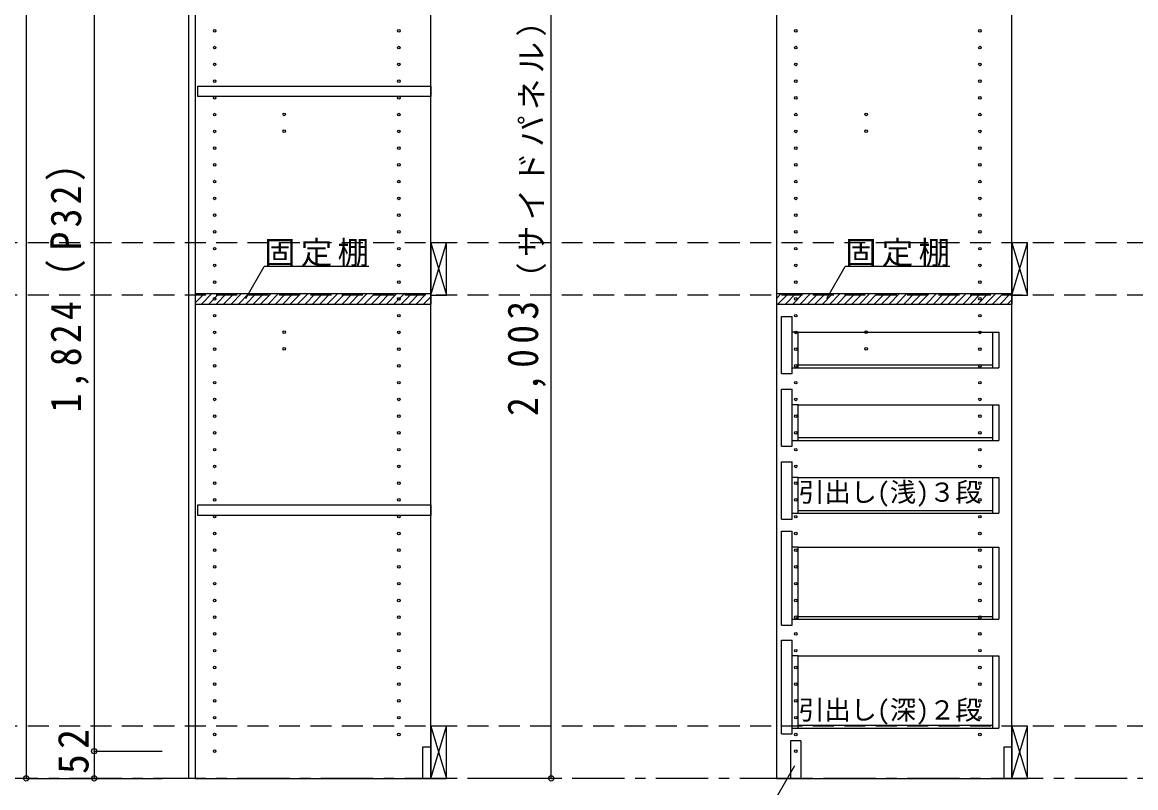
# Model space of a CAD drawing. Units: millimetres at full size, sheet at 1:20; details may follow other scales. Extents: x -8005 to 8005, y -2932 to 2722.
# Drawn here: x 3659 to 5786, y -1729 to -267 of the extents above; entities that cross this region are included whole.
import ezdxf
from ezdxf.enums import TextEntityAlignment as Align

# ---------------------------------------------------------------- set-up
doc = ezdxf.new("R2010")
doc.units = ezdxf.units.MM
doc.header["$LTSCALE"] = 20
doc.header["$PDMODE"] = 32
doc.header["$PDSIZE"] = 10
for name, pattern in [('CHAIN1', [8, 5, -1, 1, -1]), ('DASHED1', [1.8, 1.2, -0.6]), ('DASHED2', [3, 2, -1])]:
    doc.linetypes.add(name, pattern=pattern)
for name, color, linetype in [('0-3_固定棚', 3, 'Continuous'), ('0-4_可動棚', 3, 'Continuous'), ('0-5', 4, 'Continuous'), ('0-7_桟木・巾木', 2, 'Continuous'), ('0-8_引き出し', 2, 'Continuous'), ('0-A_文字', 7, 'Continuous'), ('0-B_寸法', 7, 'Continuous'), ('0-C_ハッチ', 4, 'Continuous')]:
    doc.layers.add(name, color=color, linetype=linetype)
doc.styles.add('ＭＳ ゴシック', font='')
doc.styles.get('ＭＳ ゴシック').set_extended_font_data('MS Gothic')

# ---------------------------------------------------------------- blocks, each defined once
blk = doc.blocks.new('引出(浅)D450')
at = {"layer": '0-8_引き出し'}
for p, q in [((-188.55, 203.8), (-168.55, 203.8)), ((-188.55, 94.8), (-188.55, 203.8)), ((-168.55, 94.8), (-168.55, 203.8)), ((-156.55, 173.8), (-168.55, 173.8)), ((214.3, 173.8), (226.45, 173.8)), ((214.45, 173.8), (214.45, 105.8)), ((226.45, 173.8), (226.45, 105.8)), ((-156.55, 111.3), (214.45, 111.3)), ((-188.55, 94.8), (-168.55, 94.8)), ((214.45, 105.8), (226.45, 105.8)), ((-188.55, 64.8), (-168.55, 64.8)), ((-188.55, -44.2), (-188.55, 64.8)), ((-168.55, -44.2), (-168.55, 64.8)), ((-156.55, 34.8), (-168.55, 34.8)), ((-156.55, -33.2), (-156.55, 34.8)), ((214.3, 34.8), (226.45, 34.8)), ((214.45, 34.8), (214.45, -33.2)), ((226.45, 34.8), (226.45, -33.2)), ((-168.55, -33.2), (-156.55, -33.2)), ((-156.55, -27.7), (214.45, -27.7)), ((214.45, -33.2), (226.45, -33.2)), ((-188.55, -44.2), (-168.55, -44.2)), ((-188.55, -74.2), (-168.55, -74.2)), ((-188.55, -183.2), (-188.55, -74.2)), ((-168.55, -183.2), (-168.55, -74.2)), ((-156.55, -104.2), (-168.55, -104.2)), ((-156.55, -172.2), (-156.55, -104.2)), ((214.3, -104.2), (226.45, -104.2)), ((214.45, -104.2), (214.45, -172.2)), ((226.45, -104.2), (226.45, -172.2)), ((-156.55, -166.7), (214.45, -166.7)), ((-188.55, -183.2), (-168.55, -183.2)), ((-168.55, -172.2), (-156.55, -172.2)), ((214.45, -172.2), (226.45, -172.2))]:
    blk.add_line(p, q, dxfattribs=at)
at = {"layer": '0-8_引き出し', "color": 7}
for p, q in [((-156.55, 173.8), (214.3, 173.8)), ((-156.55, 105.8), (214.45, 105.8)), ((-156.55, 34.8), (214.3, 34.8)), ((-156.55, -33.2), (214.45, -33.2)), ((-156.55, -104.2), (214.3, -104.2)), ((-156.55, -172.2), (214.45, -172.2))]:
    blk.add_line(p, q, dxfattribs=at)
at = {"layer": '0-8_引き出し', "color": 7, "linetype": 'DASHED1'}
for p, q in [((214.3, 173.8), (226.45, 173.8)), ((214.3, 34.8), (226.45, 34.8)), ((214.3, -104.2), (226.45, -104.2))]:
    blk.add_line(p, q, dxfattribs=at)
at = {"layer": '0-8_引き出し'}
blk.add_lwpolyline([(-168.55, 105.8), (-156.55, 105.8), (-156.55, 173.8)], dxfattribs=at)
blk = doc.blocks.new('引出(深)')
at = {"layer": '0-8_引き出し'}
for p, q in [((-188.08, 200.1), (-168.08, 200.1)), ((-188.08, 21.1), (-188.08, 200.1)), ((-168.08, 21.1), (-168.08, 200.1)), ((-156.08, 170.1), (-168.08, 170.1)), ((-156.08, 32.1), (-156.08, 170.1)), ((214.76, 170.1), (226.92, 170.1)), ((214.92, 170.1), (214.92, 32.1)), ((226.92, 170.1), (226.92, 32.1)), ((-168.08, 32.1), (-156.08, 32.1)), ((-156.08, 37.6), (214.92, 37.6)), ((214.92, 32.1), (226.92, 32.1)), ((-188.08, 21.1), (-168.08, 21.1)), ((-188.08, -7.9), (-168.08, -7.9)), ((-188.08, -186.9), (-188.08, -7.9)), ((-168.08, -186.9), (-168.08, -7.9)), ((-156.08, -37.9), (-168.08, -37.9)), ((-156.08, -175.9), (-156.08, -37.9)), ((214.76, -37.9), (226.92, -37.9)), ((214.92, -37.9), (214.92, -175.9)), ((226.92, -37.9), (226.92, -175.9)), ((-188.08, -186.9), (-168.08, -186.9)), ((-168.08, -175.9), (-156.08, -175.9)), ((-156.08, -170.4), (214.92, -170.4)), ((214.92, -175.9), (226.92, -175.9))]:
    blk.add_line(p, q, dxfattribs=at)
at = {"layer": '0-8_引き出し', "color": 7}
for p, q in [((-156.08, 170.1), (214.76, 170.1)), ((-156.08, 32.1), (214.92, 32.1)), ((-156.08, -37.9), (214.76, -37.9)), ((-156.08, -175.9), (214.92, -175.9))]:
    blk.add_line(p, q, dxfattribs=at)
at = {"layer": '0-8_引き出し', "color": 7, "linetype": 'DASHED1'}
for p, q in [((214.76, 170.1), (226.92, 170.1)), ((214.76, -37.9), (226.92, -37.9))]:
    blk.add_line(p, q, dxfattribs=at)

msp = doc.modelspace()

# ---------------------------------------------------------------- linework, layer by layer
at = {"layer": '0-3_固定棚', "color": 2}
for p, q in [((3989.71, -785.27), (3989.71, -805.27)), ((3989.71, -785.27), (4439.71, -785.27)), ((4439.71, -785.27), (4439.71, -805.27)), ((5099.71, -785.27), (5099.71, -805.27)), ((5099.71, -785.27), (5549.71, -785.27)), ((5549.71, -785.27), (5549.71, -805.27)), ((3989.71, -805.27), (4439.71, -805.27)), ((5099.71, -805.27), (5549.71, -805.27))]:
    msp.add_line(p, q, dxfattribs=at)
at = {"layer": '0-4_可動棚', "color": 2}
for points in [[(3994.71, -388.77), (4439.71, -388.77), (4439.71, -408.77), (3994.71, -408.77)], [(3994.71, -1188.77), (4439.71, -1188.77), (4439.71, -1208.77), (3994.71, -1208.77)]]:
    msp.add_lwpolyline(points, close=True, dxfattribs=at)
at = {"layer": '0-5', "color": 2}
msp.add_line((3976.71, 291.73), (3976.71, -1711.27), dxfattribs=at)
at = {"layer": '0-5', "color": 3}
for p, q in [((3989.71, 271.73), (3989.71, -1711.27)), ((4439.71, -1711.27), (4439.71, 271.73)), ((5099.71, 271.73), (5099.71, -1711.27)), ((5549.71, -1711.27), (5549.71, 271.73)), ((3989.71, -1711.27), (4439.71, -1711.27)), ((5099.71, -1711.27), (5549.71, -1711.27))]:
    msp.add_line(p, q, dxfattribs=at)
at = {"layer": '0-5'}
for centre in [(4026.71, -283.27), (4378.71, -283.27), (5136.71, -283.27), (5488.71, -283.27), (4026.71, -315.27), (4378.71, -315.27), (5136.71, -315.27), (5488.71, -315.27), (4026.71, -347.27), (4378.71, -347.27), (5136.71, -347.27), (5488.71, -347.27), (4026.71, -379.27), (4378.71, -379.27), (5136.71, -379.27), (5488.71, -379.27), (4026.71, -411.27), (4378.71, -411.27), (5136.71, -411.27), (5488.71, -411.27), (4026.71, -443.27), (4159.71, -442.77), (4378.71, -443.27), (5136.71, -443.27), (5271.37, -442.77), (5488.71, -443.27), (4026.71, -475.27), (4159.71, -474.77), (4378.71, -475.27), (5136.71, -475.27), (5271.37, -474.77), (5488.71, -475.27), (4026.71, -507.27), (4378.71, -507.27), (5136.71, -507.27), (5488.71, -507.27), (4026.71, -539.27), (4378.71, -539.27), (5136.71, -539.27), (5488.71, -539.27), (4026.71, -571.27), (4378.71, -571.27), (5136.71, -571.27), (5488.71, -571.27), (4026.71, -603.27), (4378.71, -603.27), (5136.71, -603.27), (5488.71, -603.27), (4026.71, -635.27), (4378.71, -635.27), (5136.71, -635.27), (5488.71, -635.27), (4026.71, -667.27), (4378.71, -667.27), (5136.71, -667.27), (5488.71, -667.27), (4026.71, -699.27), (4378.71, -699.27), (5136.71, -699.27), (5488.71, -699.27), (4026.71, -731.27), (4378.71, -731.27), (5136.71, -731.27), (5488.71, -731.27), (4026.71, -763.27), (4378.71, -763.27), (5136.71, -763.27), (5488.71, -763.27), (4026.71, -795.27), (4378.71, -795.27), (5136.71, -795.27), (5488.71, -795.27), (4026.71, -827.27), (4378.71, -827.27), (5136.71, -827.27), (5488.71, -827.27), (4026.71, -859.27), (4159.71, -858.77), (4378.71, -859.27), (5136.71, -859.27), (5271.37, -858.77), (5488.71, -859.27), (4026.71, -891.27), (4159.71, -890.77), (4378.71, -891.27), (5136.71, -891.27), (5271.37, -890.77), (5488.71, -891.27), (4026.71, -923.27), (4378.71, -923.27), (5136.71, -923.27), (5488.71, -923.27), (4026.71, -955.27), (4378.71, -955.27), (5136.71, -955.27), (5488.71, -955.27), (4026.71, -987.27), (4378.71, -987.27), (5136.71, -987.27), (5488.71, -987.27), (4026.71, -1019.27), (4378.71, -1019.27), (5136.71, -1019.27), (5488.71, -1019.27), (4026.71, -1051.27), (4378.71, -1051.27), (5136.71, -1051.27), (5488.71, -1051.27), (4026.71, -1083.27), (4378.71, -1083.27), (5136.71, -1083.27), (5488.71, -1083.27), (4026.71, -1115.27), (4378.71, -1115.27), (5136.71, -1115.27), (5488.71, -1115.27), (4026.71, -1147.27), (4378.71, -1147.27), (5136.71, -1147.27), (5488.71, -1147.27), (4026.71, -1179.27), (4378.71, -1179.27), (5136.71, -1179.27), (5488.71, -1179.27), (4026.71, -1211.27), (4378.71, -1211.27), (5136.71, -1211.27), (5488.71, -1211.27), (4026.71, -1243.27), (4378.71, -1243.27), (5136.71, -1243.27), (5488.71, -1243.27), (4026.71, -1275.27), (4378.71, -1275.27), (5136.71, -1275.27), (5488.71, -1275.27), (4026.71, -1307.27), (4378.71, -1307.27), (5136.71, -1307.27), (5488.71, -1307.27), (4026.71, -1339.27), (4378.71, -1339.27), (5136.71, -1339.27), (5488.71, -1339.27), (4026.71, -1371.27), (4378.71, -1371.27), (5136.71, -1371.27), (5488.71, -1371.27), (4026.71, -1403.27), (4378.71, -1403.27), (5136.71, -1403.27), (5488.71, -1403.27), (4026.71, -1435.27), (4378.71, -1435.27), (5136.71, -1435.27), (5488.71, -1435.27), (4026.71, -1467.27), (4378.71, -1467.27), (5136.71, -1467.27), (5488.71, -1467.27), (4026.71, -1499.27), (4378.71, -1499.27), (5136.71, -1499.27), (5488.71, -1499.27), (4026.71, -1531.27), (4378.71, -1531.27), (5136.71, -1531.27), (5488.71, -1531.27), (4026.71, -1563.27), (4378.71, -1563.27), (5136.71, -1563.27), (5488.71, -1563.27), (4026.71, -1595.27), (4378.71, -1595.27), (5136.71, -1595.27), (5488.71, -1595.27), (4026.71, -1627.27), (4378.71, -1627.27), (5136.71, -1627.27), (5488.71, -1627.27), (4026.71, -1659.27), (5136.71, -1659.27)]:
    msp.add_circle(centre, 2.5, dxfattribs=at)
at = {"layer": '0-7_桟木・巾木'}
for p, q in [((4424.71, -1651.27), (4439.71, -1651.27)), ((4439.71, -1651.27), (4439.71, -1711.27)), ((5534.71, -1651.27), (5549.71, -1651.27)), ((5549.71, -1651.27), (5549.71, -1711.27))]:
    msp.add_line(p, q, dxfattribs=at)
for points in [[(4439.71, -1711.27), (4424.71, -1711.27), (4424.71, -1651.27)], [(5549.71, -1711.27), (5534.71, -1711.27), (5534.71, -1651.27)]]:
    msp.add_lwpolyline(points, dxfattribs=at)
at = {"layer": '0-8_引き出し', "color": 7}
for p, q in [((4439.71, -688.27), (4469.71, -788.27)), ((4439.71, -788.27), (4469.71, -688.27)), ((5549.71, -688.27), (5579.71, -788.27)), ((5549.71, -788.27), (5579.71, -688.27)), ((4439.71, -1711.27), (4469.71, -1611.27)), ((4439.71, -1611.27), (4469.71, -1711.27)), ((5549.71, -1711.27), (5579.71, -1611.27)), ((5549.71, -1611.27), (5579.71, -1711.27)), ((5126.71, -1639.27), (5126.71, -1711.27)), ((5146.71, -1639.27), (5126.71, -1639.27))]:
    msp.add_line(p, q, dxfattribs=at)
at = {"layer": '0-8_引き出し', "color": 3}
for p, q in [((4439.71, -1611.27), (4439.71, -1711.27)), ((4469.71, -1611.27), (4439.71, -1611.27)), ((4469.71, -1711.27), (4469.71, -1611.27)), ((5549.71, -1611.27), (5549.71, -1711.27)), ((5579.71, -1611.27), (5549.71, -1611.27)), ((5579.71, -1711.27), (5579.71, -1611.27)), ((4439.71, -1711.27), (4469.71, -1711.27)), ((5549.71, -1711.27), (5579.71, -1711.27))]:
    msp.add_line(p, q, dxfattribs=at)
for points in [[(4469.71, -788.27), (4469.71, -688.27), (4439.71, -688.27), (4439.71, -788.27)], [(5579.71, -788.27), (5579.71, -688.27), (5549.71, -688.27), (5549.71, -788.27)]]:
    msp.add_lwpolyline(points, close=True, dxfattribs=at)
at = {"layer": '0-8_引き出し', "color": 7}
msp.add_lwpolyline([(5146.71, -1639.27), (5146.71, -1711.27), (5126.71, -1711.27)], dxfattribs=at)
at = {"layer": '0-A_文字'}
for p, q in [((4086.1, -794.33), (4121.12, -733.68)), ((4321.12, -733.68), (4121.12, -733.68)), ((5196.1, -794.33), (5231.12, -733.68)), ((5431.12, -733.68), (5231.12, -733.68)), ((5134.46, -1687.54), (5027.38, -1873.01))]:
    msp.add_line(p, q, dxfattribs=at)
at = {"layer": '0-A_文字', "linetype": 'CHAIN1'}
msp.add_line((7369.71, -1711.27), (896.71, -1711.27), dxfattribs=at)
at = {"layer": '0-B_寸法', "color": 4}
for p, q in [((4669.71, -1711.27), (4669.71, 291.73)), ((3666.71, 271.73), (3666.71, -1711.27)), ((3796.71, 164.73), (3796.71, -1659.27)), ((3796.71, -1659.27), (3926.71, -1659.27)), ((3796.71, -1659.27), (3796.71, -1711.27)), ((3666.71, -1711.27), (3926.71, -1711.27)), ((3796.71, -1711.27), (3926.71, -1711.27)), ((4669.71, -1711.27), (4519.71, -1711.27))]:
    msp.add_line(p, q, dxfattribs=at)
at = {"layer": '0-B_寸法', "color": 4, "linetype": 'DASHED2'}
for p, q in [((7369.71, -688.27), (896.71, -688.27)), ((7369.71, -788.27), (896.71, -788.27)), ((7369.71, -1611.27), (896.71, -1611.27))]:
    msp.add_line(p, q, dxfattribs=at)
at = {"layer": '0-B_寸法'}
for p in [(3796.71, -1659.27), (3666.71, -1711.27), (3796.71, -1711.27), (4669.71, -1711.27)]:
    msp.add_point(p, dxfattribs=at)
at = {"layer": '0-C_ハッチ'}
for p, q in [((3989.71, -802.79), (4007.24, -785.27)), ((3989.71, -788.65), (3993.1, -785.27)), ((4001.38, -805.27), (4021.38, -785.27)), ((4015.52, -805.27), (4035.52, -785.27)), ((4029.66, -805.27), (4049.66, -785.27)), ((4043.81, -805.27), (4063.81, -785.27)), ((4057.95, -805.27), (4077.95, -785.27)), ((4072.09, -805.27), (4092.09, -785.27)), ((4086.23, -805.27), (4106.23, -785.27)), ((4100.37, -805.27), (4120.37, -785.27)), ((4114.52, -805.27), (4134.52, -785.27)), ((4128.66, -805.27), (4148.66, -785.27)), ((4142.8, -805.27), (4162.8, -785.27)), ((4156.94, -805.27), (4176.94, -785.27)), ((4171.09, -805.27), (4191.09, -785.27)), ((4185.23, -805.27), (4205.23, -785.27)), ((4199.37, -805.27), (4219.37, -785.27)), ((4213.51, -805.27), (4233.51, -785.27)), ((4227.65, -805.27), (4247.65, -785.27)), ((4241.8, -805.27), (4261.8, -785.27)), ((4255.94, -805.27), (4275.94, -785.27)), ((4270.08, -805.27), (4290.08, -785.27)), ((4284.22, -805.27), (4304.22, -785.27)), ((4298.36, -805.27), (4318.36, -785.27)), ((4312.51, -805.27), (4332.51, -785.27)), ((4326.65, -805.27), (4346.65, -785.27)), ((4340.79, -805.27), (4360.79, -785.27)), ((4354.93, -805.27), (4374.93, -785.27)), ((4369.08, -805.27), (4389.08, -785.27)), ((4383.22, -805.27), (4403.22, -785.27)), ((4397.36, -805.27), (4417.36, -785.27)), ((4411.5, -805.27), (4431.5, -785.27)), ((5099.71, -794.22), (5108.66, -785.27)), ((5102.8, -805.27), (5122.8, -785.27)), ((5116.94, -805.27), (5136.94, -785.27)), ((5131.09, -805.27), (5151.09, -785.27)), ((5145.23, -805.27), (5165.23, -785.27)), ((5159.37, -805.27), (5179.37, -785.27)), ((5173.51, -805.27), (5193.51, -785.27)), ((5187.65, -805.27), (5207.65, -785.27)), ((5201.8, -805.27), (5221.8, -785.27)), ((5215.94, -805.27), (5235.94, -785.27)), ((5230.08, -805.27), (5250.08, -785.27)), ((5244.22, -805.27), (5264.22, -785.27)), ((5258.36, -805.27), (5278.36, -785.27)), ((5272.51, -805.27), (5292.51, -785.27)), ((5286.65, -805.27), (5306.65, -785.27)), ((5300.79, -805.27), (5320.79, -785.27)), ((5314.93, -805.27), (5334.93, -785.27)), ((5329.08, -805.27), (5349.08, -785.27)), ((5343.22, -805.27), (5363.22, -785.27)), ((5357.36, -805.27), (5377.36, -785.27)), ((5371.5, -805.27), (5391.5, -785.27)), ((5385.64, -805.27), (5405.64, -785.27)), ((5399.79, -805.27), (5419.79, -785.27)), ((5413.93, -805.27), (5433.93, -785.27)), ((5428.07, -805.27), (5448.07, -785.27)), ((5442.21, -805.27), (5462.21, -785.27)), ((5456.35, -805.27), (5476.35, -785.27)), ((5470.5, -805.27), (5490.5, -785.27)), ((5484.64, -805.27), (5504.64, -785.27)), ((5498.78, -805.27), (5518.78, -785.27)), ((5512.92, -805.27), (5532.92, -785.27)), ((5527.07, -805.27), (5547.07, -785.27)), ((4425.64, -805.27), (4439.71, -791.2)), ((5541.21, -805.27), (5549.71, -796.76))]:
    msp.add_line(p, q, dxfattribs=at)

# ---------------------------------------------------------------- block references
at = {"layer": '0-8_引き出し'}
for name, p in [('引出(浅)D450', (5298.26, -1032.57)), ('引出(深)', (5297.8, -1439.37))]:
    msp.add_blockref(name, p, dxfattribs=at)

# ---------------------------------------------------------------- texts
at = {"layer": '0-A_文字', "style": 'ＭＳ ゴシック'}
for s, p in [('引出し(浅)３段', (5141.71, -1193.77)), ('引出し(深)２段', (5141.71, -1609.77))]:
    msp.add_text(s, height=36.66, dxfattribs=at).set_placement(p, align=Align.BOTTOM_LEFT)
at = {"layer": '0-A_文字', "char_height": 43.99, "attachment_point": 7, "style": 'ＭＳ ゴシック'}
for insert in [(4121.12, -733.68), (5231.12, -733.68)]:
    msp.add_mtext('\\T1.17;固定棚', dxfattribs=dict(at, insert=insert))
at = {"layer": '0-B_寸法', "attachment_point": 7, "rotation": 90, "style": 'ＭＳ ゴシック'}
for s, insert, char_height in [('\\T1.17;（サイドパネル）', (4659.71, -785.6), 43.99), ('\\T1.23;\\W0.9;1,824（P32）', (3786.71, -1012.27), 58.65), ('\\T1.28;\\W0.9;2,003', (4659.71, -1018.93), 58.65), ('\\T1.27;\\W0.95;52', (3786.71, -1703), 58.65)]:
    msp.add_mtext(s, dxfattribs=dict(at, insert=insert, char_height=char_height))

doc.saveas('drawing.dxf')
